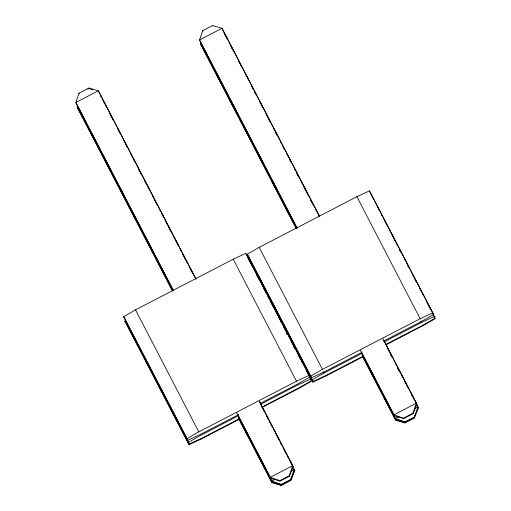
<?xml version="1.0" encoding="UTF-8"?>
<svg xmlns="http://www.w3.org/2000/svg" width="511" height="511" viewBox="0 0 511 511"><rect width="100%" height="100%" fill="white"/><g stroke="black" fill="none" stroke-linecap="round" stroke-linejoin="round"><path stroke-width="0.77" d="M236.746 412.869L270.172 477.357L279.779 480.691L289.226 475.792L292.65 465.7L259.218 401.212M291.181 477.996L290.695 480.551L281.242 485.45L271.98 482.659L238.694 418.643M238.254 416.561L271.686 481.049L281.293 484.39L290.74 479.49L294.157 469.398L294.745 470.337L290.983 479.886L280.999 485.054L271.392 481.713M360.421 350.361L393.853 414.849L403.454 418.19L412.901 413.29L416.324 403.198L382.892 338.71M414.855 415.488L414.37 418.049L404.923 422.948L395.661 420.151L362.376 356.141M361.935 354.059L395.367 418.547L404.968 421.888L414.415 416.989L417.838 406.897L416.733 404.769M195.879 278.846L98.885 91.756L98.297 90.817L88.908 88.052L79.026 93.181L75.826 102.468L173.184 290.267M319.554 216.338L221.978 28.309L212.589 25.55L202.701 30.673L199.507 39.967L297.23 228.468M296.246 228.583L200.727 44.323L201.219 42.898M293.231 466.639L292.65 465.7L270.172 477.357L270.76 478.296L280.022 481.087L289.475 476.188L293.231 466.639L259.799 402.151M290.695 480.551L294.451 471.001M416.912 404.137L416.324 403.198L393.853 414.849L394.441 415.794L403.703 418.586L413.15 413.686L416.912 404.137L383.844 340.358M414.37 418.049L418.426 407.835L416.216 403.581M238.618 414.651L200.382 434.471L187.85 440.297L123.617 316.699L135.517 309.858L233.22 259.192L245.753 253.373L309.985 376.965L298.085 383.812L260.565 403.268M361.584 352.513L324.063 371.97L311.531 377.795L247.298 254.197L259.192 247.356L356.895 196.69L369.427 190.865L433.66 314.463L421.767 321.31L383.531 341.131M186.873 438.725L198.766 431.878L296.469 381.219L309.002 375.393L309.985 376.965M239.423 418.713L201.896 438.17L189.364 443.989L188.387 442.417L200.28 435.576L238.509 415.75M310.547 376.217L322.441 369.376L420.144 318.711L432.676 312.892L433.66 314.463M363.806 355.841L325.577 375.668L313.045 381.487L312.061 379.916L323.955 373.068L362.184 353.248M308.938 375.726L311.493 380.663L299.599 387.504L262.079 406.96M311.199 381.327L299.305 388.175L261.785 407.631M432.977 313.926L435.174 318.161L423.28 325.002L385.754 344.459M434.88 318.826L422.987 325.667L386.169 344.759M87.758 89.195L89.169 88.467L92.906 89.732M260.457 404.367L297.983 384.911L310.516 379.085L311.493 380.663M384.131 341.865L421.658 322.409L434.19 316.584L435.174 318.161M239.129 419.378L201.602 438.834L189.07 444.659L124.837 321.061L125.821 322.633M362.804 356.876L325.283 376.332L312.751 382.151L245.753 253.373M275.199 479.229L271.686 481.049L272.274 481.988L281.535 484.786L281.293 484.39M291.353 470.855L294.157 469.398M398.874 416.727L395.367 418.547L395.948 419.486L405.217 422.278L404.968 421.888M415.028 408.353L417.838 406.897L418.426 407.835M395.073 419.212L404.674 422.552L414.664 417.378L414.415 416.989M371.267 195.087L371.919 196.135M212.589 25.55L212.844 25.965M202.701 30.673L202.963 31.088M200.727 44.323L296.099 228.104M415.871 403.134L416.459 404.073M412.901 413.29L413.15 413.686M403.454 418.19L403.703 418.586M404.674 422.552L404.923 422.948M247.298 254.197L311.531 377.795M249.464 258.943L248.812 257.889L312.061 379.916M88.908 88.052L89.169 88.467M79.026 93.181L79.288 93.59M289.226 475.792L289.475 476.188M290.74 479.49L290.983 479.886M279.779 480.691L280.022 481.087M280.999 485.054L281.242 485.45M123.617 316.699L124.275 317.746M369.427 190.865L432.676 312.892M372.289 196.844L373.017 198.249M377.405 206.712L379.232 210.245M381.43 214.473L382.158 215.885M383.985 219.411L387.274 225.76M389.107 229.286L389.836 230.697M391.662 234.223L394.952 240.572M396.785 244.098L397.513 245.51M399.34 249.036L401.167 252.562M404.463 258.911L405.191 260.323M407.018 263.848L408.845 267.374M412.141 273.724L413.967 277.249M414.696 278.661L416.158 281.478M419.818 288.536L421.645 292.062M422.373 293.474L423.108 294.885M426.398 301.228L430.786 309.692M399.819 250.281L400.554 251.693M407.503 265.094L408.232 266.506M415.181 279.907L415.909 281.318M433.092 314.469L434.19 316.584M356.895 196.69L420.144 318.711M420.93 320.997L421.658 322.409M319.337 216.108L221.978 28.309L199.507 39.967L297.083 227.995M224.074 32.947L227.382 39.321M230.691 45.703L233.993 52.077M238.407 60.585L240.24 64.131M240.975 65.542L241.709 66.96M245.018 73.341L246.851 76.886M247.586 78.298L248.32 79.716M251.629 86.097L253.469 89.642M254.203 91.054L256.037 94.599M259.345 100.98L261.185 104.519M261.919 105.937L262.654 107.355M265.956 113.736L267.796 117.281M268.531 118.693L270 121.529M273.672 128.619L274.407 130.037M275.142 131.448L276.981 134.993M280.284 141.375L281.018 142.793M282.858 146.331L284.327 149.167M286.901 154.13L288.734 157.669M289.469 159.087L291.308 162.632M294.617 169.013L295.352 170.431M297.185 173.97L299.389 178.224M301.228 181.769L301.963 183.187M303.796 186.726L307.105 193.107M307.839 194.525L308.574 195.943M310.413 199.482L313.716 205.863M315.555 209.408L316.29 210.819M318.129 214.365L318.864 215.783M387.562 348.304L389.401 351.849M390.136 353.267L391.969 356.812M395.278 363.187L396.012 364.605M397.852 368.15L400.056 372.398M401.889 375.943L402.623 377.361M404.463 380.906L407.772 387.281M411.074 393.662L414.383 400.036M224.591 34.135L225.325 35.546M231.202 46.891L231.937 48.309M240.387 64.603L241.122 66.021M254.714 92.242L255.449 93.66M269.048 119.881L269.782 121.299M275.659 132.636L277.128 135.472M283.375 147.519L284.11 148.937M289.986 160.275L290.721 161.693M296.597 173.031L298.437 176.576M304.313 187.914L305.048 189.332M310.924 200.67L311.659 202.088M390.647 354.455L392.122 357.285M397.264 367.211L399.097 370.75M404.98 382.087L405.715 383.505M411.591 394.843L412.326 396.261M361.373 352.009L394.441 415.794M296.757 228.142L201.015 43.659L296.54 227.912M362.887 355.707L395.948 419.486M362.593 356.371L395.661 420.151M259.192 247.356L322.441 369.376M323.227 371.663L323.955 373.068M249.79 259.467L313.045 381.487M309.826 376.511L312.751 382.151M248.608 259.345L251.897 265.694M256.286 274.158L259.575 280.501M263.963 288.971L266.161 293.199M267.988 296.725L268.716 298.137M270.549 301.662L273.839 308.012M275.665 311.538L277.492 315.063M278.227 316.475L281.516 322.824M283.343 326.35L285.17 329.876M285.905 331.288L287.731 334.814M291.021 341.163L292.848 344.689M293.582 346.1L295.045 348.924M298.699 355.975L300.525 359.501M301.26 360.913L301.988 362.325M306.376 370.788L308.203 374.314M286.384 332.533L287.112 333.945M294.061 347.346L294.79 348.758M309.417 376.971L310.516 379.085M233.22 259.192L296.469 381.219M196.026 279.319L98.297 90.817L75.826 102.468L173.401 290.497M100.399 95.448L101.133 96.866M102.973 100.412L104.806 103.95M105.541 105.368L106.275 106.786M109.584 113.167L112.893 119.542M117.3 128.05L120.602 134.425M123.911 140.806L125.751 144.345M126.485 145.763L127.22 147.181M130.522 153.562L132.362 157.101M133.096 158.519L134.936 162.064M138.238 168.445L140.078 171.983M140.812 173.401L141.547 174.819M144.856 181.201L146.689 184.739M147.424 186.157L148.893 188.993M152.565 196.077L153.3 197.495M154.035 198.913L157.343 205.294M159.183 208.839L159.917 210.251M161.751 213.796L163.59 217.341M165.794 221.595L167.634 225.134M168.368 226.552L171.67 232.933M173.51 236.472L174.245 237.89M174.979 239.308L178.288 245.689M180.121 249.227L180.856 250.645M182.695 254.191L185.998 260.572M186.732 261.99L187.467 263.401M189.306 266.946L192.615 273.328M262.418 407.976L264.251 411.515M266.455 415.769L268.294 419.314M269.029 420.732L272.337 427.107M274.171 430.652L274.905 432.07M276.157 434.669L278.949 439.862M280.788 443.407L281.523 444.826M283.356 448.371L286.665 454.745M287.399 456.163L288.134 457.581M289.967 461.126L294.745 470.337M237.698 414.517L270.76 478.296M173.082 290.65L77.34 106.16L172.859 290.414M239.212 418.209L272.274 481.988M172.418 290.606L77.046 106.831L172.571 291.085M238.918 418.873L271.98 482.659M135.517 309.858L198.766 431.878M124.601 318.27L187.85 440.297M189.364 443.989L125.131 320.397L188.387 442.417M126.185 323.342L189.07 444.659"/></g></svg>
